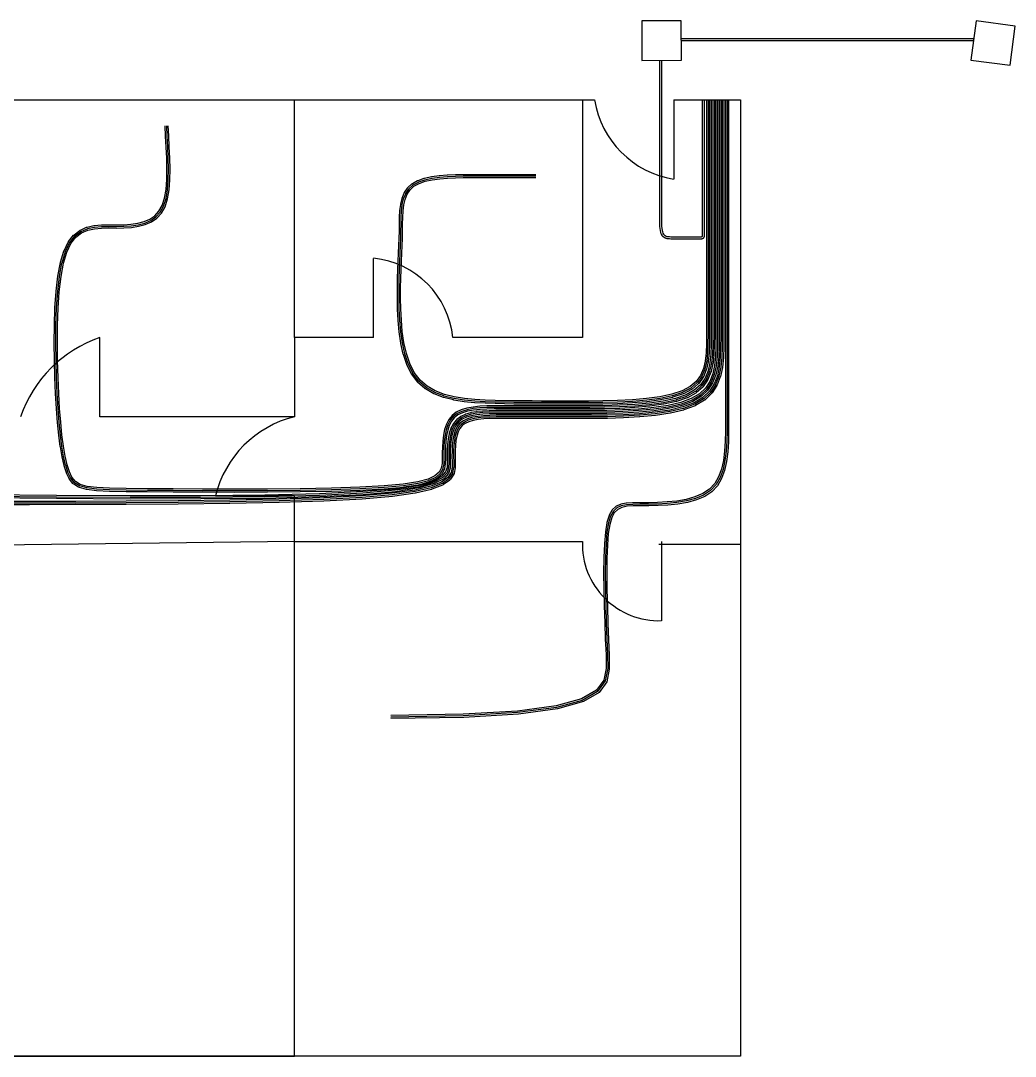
# Model space of a CAD drawing. Header units: millimetres. Extents: x 75 to 2709, y 49 to 1209.
# Drawn here: x 2583.3 to 2709, y 1078.2 to 1208.9 of the extents above; entities that cross this region are included whole.
import ezdxf

# ---------------------------------------------------------------- set-up
doc = ezdxf.new("R2010")
doc.units = ezdxf.units.MM
for name, color, linetype in [('Arquetas', 170, 'Continuous'), ('Canalización Interior', 30, 'Continuous'), ('Canalización Secundaria', 90, 'Continuous'), ('Urbanización', 250, 'Continuous')]:
    doc.layers.add(name, color=color, linetype=linetype)

msp = doc.modelspace()

# ---------------------------------------------------------------- linework, layer by layer
at = {"layer": 'Arquetas'}
for points in [[(2661.76, 1203.93), (2666.76, 1203.94), (2666.75, 1208.94), (2661.75, 1208.93)], [(2703.35, 1203.96), (2708.3, 1203.31), (2708.95, 1208.26), (2704, 1208.92)]]:
    msp.add_lwpolyline(points, close=True, dxfattribs=at)
at = {"layer": 'Canalización Interior'}
for points in [[(2671.53, 1198.93), (2671.53, 1191.43), (2671.53, 1185.42), (2671.53, 1180.69), (2671.53, 1177.05), (2671.53, 1174.27), (2671.53, 1172.15), (2671.53, 1170.5), (2671.53, 1169.1), (2671.52, 1167.78), (2671.48, 1166.51), (2671.35, 1165.32), (2671.11, 1164.21), (2670.71, 1163.2), (2670.12, 1162.3), (2669.29, 1161.51), (2668.19, 1160.86), (2666.8, 1160.35), (2665.15, 1159.96), (2663.32, 1159.69), (2661.37, 1159.5), (2659.35, 1159.39), (2657.35, 1159.33), (2655.41, 1159.31), (2653.6, 1159.31), (2651.98, 1159.31), (2650.53, 1159.31), (2649.22, 1159.31), (2648.05, 1159.31), (2646.98, 1159.31), (2646, 1159.31), (2645.08, 1159.31), (2644.19, 1159.31), (2643.33, 1159.31), (2642.49, 1159.29), (2641.69, 1159.25), (2640.94, 1159.18), (2640.25, 1159.05), (2639.62, 1158.87), (2639.08, 1158.61), (2638.63, 1158.27), (2638.27, 1157.83), (2638, 1157.31), (2637.81, 1156.72), (2637.69, 1156.07), (2637.61, 1155.38), (2637.57, 1154.66), (2637.57, 1153.92), (2637.57, 1153.19), (2637.55, 1152.46), (2637.33, 1151.77), (2636.73, 1151.1), (2635.54, 1150.49), (2633.58, 1149.94), (2630.64, 1149.47), (2626.54, 1149.09), (2621.07, 1148.8), (2614.13, 1148.63), (2606.03, 1148.55), (2597.12, 1148.54), (2587.8, 1148.59), (2578.44, 1148.68)], [(2671.73, 1198.93), (2671.73, 1191.43), (2671.73, 1185.42), (2671.73, 1180.69), (2671.73, 1177.04), (2671.73, 1174.26), (2671.73, 1172.14), (2671.73, 1170.48), (2671.73, 1169.06), (2671.72, 1167.73), (2671.67, 1166.45), (2671.55, 1165.24), (2671.31, 1164.11), (2670.9, 1163.08), (2670.31, 1162.16), (2669.47, 1161.36), (2668.36, 1160.69), (2666.95, 1160.17), (2665.29, 1159.78), (2663.44, 1159.5), (2661.47, 1159.31), (2659.44, 1159.19), (2657.41, 1159.13), (2655.46, 1159.11), (2653.64, 1159.11), (2652, 1159.11), (2650.54, 1159.11), (2649.23, 1159.11), (2648.06, 1159.11), (2646.99, 1159.11), (2646.01, 1159.11), (2645.1, 1159.11), (2644.22, 1159.11), (2643.38, 1159.11), (2642.55, 1159.09), (2641.77, 1159.06), (2641.04, 1158.98), (2640.37, 1158.86), (2639.76, 1158.68), (2639.23, 1158.43), (2638.79, 1158.1), (2638.45, 1157.68), (2638.19, 1157.17), (2638.01, 1156.6), (2637.88, 1155.98), (2637.82, 1155.32), (2637.79, 1154.63), (2637.78, 1153.93), (2637.8, 1153.23), (2637.8, 1152.55), (2637.66, 1151.89), (2637.26, 1151.26), (2636.45, 1150.68), (2635.1, 1150.15), (2633.07, 1149.67), (2630.22, 1149.27), (2626.41, 1148.94), (2621.58, 1148.69), (2615.92, 1148.51), (2609.7, 1148.39), (2603.17, 1148.31), (2596.61, 1148.27), (2590.27, 1148.24), (2584.41, 1148.23), (2579.31, 1148.21)], [(2670.53, 1198.93), (2670.53, 1191.43), (2670.53, 1185.42), (2670.53, 1180.7), (2670.53, 1177.07), (2670.53, 1174.31), (2670.53, 1172.22), (2670.53, 1170.61), (2670.53, 1169.26), (2670.52, 1168.01), (2670.48, 1166.83), (2670.36, 1165.73), (2670.13, 1164.71), (2669.75, 1163.79), (2669.19, 1162.98), (2668.4, 1162.27), (2667.36, 1161.69), (2666.03, 1161.24), (2664.47, 1160.89), (2662.73, 1160.65), (2660.87, 1160.48), (2658.95, 1160.38), (2657.03, 1160.33), (2655.17, 1160.31), (2653.44, 1160.31), (2651.87, 1160.31), (2650.45, 1160.31), (2649.17, 1160.31), (2648.01, 1160.31), (2646.93, 1160.31), (2645.93, 1160.31), (2644.96, 1160.31), (2644.02, 1160.31), (2643.09, 1160.31), (2642.17, 1160.29), (2641.28, 1160.25), (2640.44, 1160.16), (2639.65, 1160.01), (2638.94, 1159.8), (2638.32, 1159.5), (2637.79, 1159.1), (2637.38, 1158.59), (2637.07, 1158), (2636.85, 1157.33), (2636.7, 1156.61), (2636.61, 1155.86), (2636.57, 1155.11), (2636.55, 1154.38), (2636.55, 1153.68), (2636.53, 1153.04), (2636.43, 1152.45), (2636.16, 1151.92), (2635.63, 1151.46), (2634.76, 1151.05), (2633.45, 1150.7), (2631.63, 1150.41), (2629.21, 1150.19), (2626.14, 1150.02), (2622.55, 1149.9), (2618.6, 1149.83), (2614.46, 1149.79), (2610.3, 1149.78), (2606.27, 1149.79), (2602.54, 1149.81), (2599.29, 1149.83), (2596.62, 1149.86), (2594.52, 1149.9), (2592.9, 1149.98), (2591.69, 1150.14), (2590.82, 1150.39), (2590.2, 1150.77), (2589.76, 1151.29), (2589.44, 1151.99), (2589.16, 1152.87), (2588.91, 1153.95), (2588.69, 1155.21), (2588.5, 1156.64), (2588.34, 1158.23), (2588.21, 1159.98), (2588.1, 1161.87), (2588.01, 1163.9), (2587.95, 1166.04), (2587.93, 1168.25), (2587.94, 1170.48), (2588.02, 1172.65), (2588.16, 1174.72), (2588.39, 1176.63), (2588.7, 1178.32), (2589.12, 1179.72), (2589.64, 1180.8), (2590.27, 1181.6), (2590.99, 1182.14), (2591.77, 1182.49), (2592.62, 1182.67), (2593.51, 1182.75), (2594.44, 1182.77), (2595.38, 1182.76), (2596.33, 1182.78), (2597.27, 1182.84), (2598.17, 1182.98), (2599.02, 1183.2), (2599.8, 1183.54), (2600.5, 1184.01), (2601.08, 1184.63), (2601.54, 1185.44), (2601.85, 1186.43), (2602.05, 1187.58), (2602.14, 1188.85), (2602.16, 1190.2), (2602.13, 1191.6), (2602.06, 1193), (2601.99, 1194.38), (2601.94, 1195.68)], [(2672.53, 1198.93), (2672.53, 1191.43), (2672.53, 1185.42), (2672.53, 1180.69), (2672.53, 1177.03), (2672.53, 1174.24), (2672.53, 1172.1), (2672.53, 1170.41), (2672.53, 1168.96), (2672.53, 1167.58), (2672.53, 1166.23), (2672.53, 1164.9), (2672.53, 1163.59), (2672.53, 1162.29), (2672.53, 1161), (2672.53, 1159.71), (2672.53, 1158.41), (2672.53, 1157.12), (2672.5, 1155.83), (2672.42, 1154.58), (2672.27, 1153.39), (2672.03, 1152.27), (2671.66, 1151.26), (2671.14, 1150.37), (2670.45, 1149.63), (2669.57, 1149.05), (2668.55, 1148.61), (2667.41, 1148.3), (2666.2, 1148.09), (2664.97, 1147.97), (2663.75, 1147.91), (2662.59, 1147.88), (2661.53, 1147.88), (2660.61, 1147.87), (2659.82, 1147.82), (2659.16, 1147.69), (2658.61, 1147.43), (2658.17, 1147.01), (2657.82, 1146.39), (2657.55, 1145.52), (2657.36, 1144.36), (2657.24, 1142.89), (2657.17, 1141.16), (2657.14, 1139.23), (2657.16, 1137.17), (2657.21, 1135.04), (2657.28, 1132.91), (2657.35, 1130.84), (2657.44, 1128.9), (2657.46, 1127.14), (2657.15, 1125.59), (2656.18, 1124.24), (2654.23, 1123.11), (2650.97, 1122.22), (2646.07, 1121.57), (2639.2, 1121.16), (2630.05, 1121.02)], [(2672.73, 1198.93), (2672.73, 1191.43), (2672.73, 1185.42), (2672.73, 1180.69), (2672.73, 1177.03), (2672.73, 1174.24), (2672.73, 1172.1), (2672.73, 1170.41), (2672.73, 1168.96), (2672.73, 1167.58), (2672.73, 1166.23), (2672.73, 1164.9), (2672.73, 1163.59), (2672.73, 1162.28), (2672.73, 1160.99), (2672.73, 1159.69), (2672.73, 1158.38), (2672.73, 1157.07), (2672.7, 1155.77), (2672.62, 1154.5), (2672.47, 1153.29), (2672.22, 1152.16), (2671.84, 1151.13), (2671.32, 1150.22), (2670.62, 1149.46), (2669.73, 1148.87), (2668.68, 1148.42), (2667.53, 1148.11), (2666.3, 1147.9), (2665.06, 1147.77), (2663.83, 1147.71), (2662.66, 1147.68), (2661.6, 1147.68), (2660.68, 1147.67), (2659.9, 1147.63), (2659.25, 1147.49), (2658.72, 1147.24), (2658.29, 1146.82), (2657.96, 1146.2), (2657.71, 1145.34), (2657.53, 1144.19), (2657.42, 1142.74), (2657.36, 1141.03), (2657.34, 1139.12), (2657.36, 1137.07), (2657.41, 1134.96), (2657.48, 1132.83), (2657.56, 1130.77), (2657.64, 1128.82), (2657.66, 1127.06), (2657.35, 1125.48), (2656.38, 1124.12), (2654.41, 1122.97), (2651.13, 1122.05), (2646.19, 1121.38), (2639.27, 1120.97), (2630.05, 1120.82)], [(2669.93, 1198.93), (2669.93, 1191.43), (2669.93, 1185.43), (2669.93, 1180.71), (2669.93, 1177.08), (2669.93, 1174.33), (2669.93, 1172.27), (2669.93, 1170.68), (2669.93, 1169.36), (2669.92, 1168.15), (2669.88, 1167.02), (2669.77, 1165.97), (2669.54, 1165.01), (2669.18, 1164.15), (2668.63, 1163.39), (2667.87, 1162.73), (2666.86, 1162.19), (2665.57, 1161.77), (2664.06, 1161.45), (2662.37, 1161.22), (2660.57, 1161.07), (2658.7, 1160.98), (2656.84, 1160.93), (2655.03, 1160.91), (2653.34, 1160.91), (2651.8, 1160.91), (2650.4, 1160.91), (2649.11, 1160.91), (2647.9, 1160.92), (2646.74, 1160.93), (2645.59, 1160.94), (2644.44, 1160.96), (2643.24, 1160.99), (2641.98, 1161.03), (2640.68, 1161.1), (2639.36, 1161.23), (2638.07, 1161.43), (2636.83, 1161.75), (2635.67, 1162.19), (2634.63, 1162.79), (2633.74, 1163.56), (2633.01, 1164.53), (2632.45, 1165.67), (2632.02, 1166.93), (2631.71, 1168.29), (2631.5, 1169.7), (2631.38, 1171.14), (2631.31, 1172.55), (2631.29, 1173.91), (2631.29, 1175.19), (2631.31, 1176.38), (2631.35, 1177.51), (2631.39, 1178.57), (2631.43, 1179.57), (2631.47, 1180.53), (2631.51, 1181.46), (2631.53, 1182.36), (2631.54, 1183.24), (2631.56, 1184.09), (2631.6, 1184.91), (2631.7, 1185.67), (2631.86, 1186.38), (2632.11, 1187.02), (2632.48, 1187.57), (2632.98, 1188.03), (2633.63, 1188.4), (2634.41, 1188.67), (2635.29, 1188.86), (2636.24, 1188.99), (2637.23, 1189.07), (2638.23, 1189.11), (2639.21, 1189.13), (2640.16, 1189.13), (2641.03, 1189.13), (2641.88, 1189.13), (2642.73, 1189.13), (2643.62, 1189.13), (2644.59, 1189.13), (2645.68, 1189.13), (2646.94, 1189.13), (2648.39, 1189.13)]]:
    msp.add_lwpolyline(points, dxfattribs=at)
for points in [[(2671.33, 1198.93), (2671.33, 1191.43), (2671.33, 1185.42), (2671.33, 1180.69), (2671.33, 1177.05), (2671.33, 1174.27), (2671.33, 1172.15), (2671.33, 1170.5), (2671.33, 1169.1), (2671.32, 1167.78), (2671.28, 1166.53), (2671.15, 1165.35), (2670.92, 1164.27), (2670.53, 1163.29), (2669.97, 1162.42), (2669.17, 1161.67), (2668.11, 1161.04), (2666.74, 1160.54), (2665.11, 1160.16), (2663.3, 1159.89), (2661.35, 1159.7), (2659.35, 1159.59), (2657.34, 1159.53), (2655.41, 1159.51), (2653.6, 1159.51), (2651.98, 1159.51), (2650.53, 1159.51), (2649.22, 1159.51), (2648.05, 1159.51), (2646.98, 1159.51), (2646, 1159.51), (2645.08, 1159.51), (2644.19, 1159.51, 0.000589), (2644.19, 1159.51), (2643.33, 1159.51, 0.003667), (2643.32, 1159.51), (2642.49, 1159.49, 0.007827), (2642.48, 1159.49), (2641.68, 1159.45, 0.012886), (2641.67, 1159.45), (2640.92, 1159.38, 0.019357), (2640.91, 1159.38), (2640.21, 1159.25, 0.027849), (2640.19, 1159.25), (2639.57, 1159.06, 0.038774), (2639.54, 1159.05), (2638.99, 1158.79, 0.051389), (2638.96, 1158.77), (2638.51, 1158.43, 0.059681), (2638.47, 1158.39), (2638.12, 1157.96, 0.052429), (2638.09, 1157.92), (2637.83, 1157.4, 0.040433), (2637.81, 1157.37), (2637.62, 1156.78, 0.029726), (2637.62, 1156.76), (2637.49, 1156.11, 0.021237), (2637.49, 1156.09), (2637.41, 1155.4, 0.014665), (2637.41, 1155.39), (2637.38, 1154.67, 0.009425), (2637.37, 1154.66), (2637.37, 1153.93, 0.004968), (2637.37, 1153.92), (2637.37, 1153.19), (2637.35, 1152.5), (2637.16, 1151.87), (2636.61, 1151.27), (2635.47, 1150.68), (2633.54, 1150.06), (2630.62, 1149.67), (2626.52, 1149.29), (2621.06, 1149), (2614.13, 1148.83), (2606.02, 1148.75), (2597.12, 1148.74), (2587.8, 1148.79), (2578.45, 1148.88)], [(2671.13, 1198.93), (2671.13, 1191.43), (2671.13, 1185.42), (2671.13, 1180.69), (2671.13, 1177.05), (2671.13, 1174.27), (2671.13, 1172.15), (2671.13, 1170.5), (2671.13, 1169.1), (2671.12, 1167.78), (2671.08, 1166.54), (2670.96, 1165.39), (2670.73, 1164.33), (2670.36, 1163.39), (2669.81, 1162.55), (2669.05, 1161.83), (2668.02, 1161.22), (2666.68, 1160.73), (2665.08, 1160.36), (2663.27, 1160.08), (2661.34, 1159.9), (2659.34, 1159.79), (2657.34, 1159.73), (2655.41, 1159.71), (2653.6, 1159.71), (2651.98, 1159.71), (2650.53, 1159.71), (2649.22, 1159.71), (2648.05, 1159.71), (2646.98, 1159.71), (2646, 1159.71), (2645.08, 1159.71), (2644.19, 1159.71, 0.000589), (2644.19, 1159.71), (2643.33, 1159.71, 0.003667), (2643.32, 1159.71), (2642.48, 1159.69, 0.007827), (2642.47, 1159.69), (2641.67, 1159.65, 0.012886), (2641.65, 1159.65), (2640.9, 1159.58, 0.019357), (2640.87, 1159.57), (2640.18, 1159.45, 0.027849), (2640.13, 1159.44), (2639.51, 1159.25, 0.038774), (2639.45, 1159.23), (2638.91, 1158.97, 0.051389), (2638.84, 1158.93), (2638.38, 1158.59, 0.059681), (2638.32, 1158.52), (2637.96, 1158.08, 0.052429), (2637.91, 1158.01), (2637.65, 1157.49, 0.040433), (2637.62, 1157.43), (2637.43, 1156.84, 0.029726), (2637.42, 1156.79), (2637.29, 1156.15, 0.021237), (2637.29, 1156.11), (2637.21, 1155.42, 0.014665), (2637.21, 1155.4), (2637.18, 1154.68, 0.009425), (2637.17, 1154.66), (2637.17, 1153.93, 0.004968), (2637.17, 1153.92), (2637.17, 1153.19), (2637.15, 1152.53), (2636.98, 1151.97), (2636.48, 1151.43), (2635.4, 1150.77), (2633.51, 1150.22), (2630.59, 1149.78), (2626.51, 1149.49), (2621.05, 1149.2), (2614.13, 1149.03), (2606.02, 1148.95), (2597.12, 1148.94), (2587.8, 1148.99), (2578.45, 1149.08)], [(2671.93, 1198.93), (2671.93, 1191.43), (2671.93, 1185.42), (2671.93, 1180.69), (2671.93, 1177.04), (2671.93, 1174.26), (2671.93, 1172.14), (2671.93, 1170.48), (2671.93, 1169.06, -0.001232), (2671.93, 1169.06), (2671.92, 1167.73, -0.007768), (2671.92, 1167.72), (2671.87, 1166.44, -0.016745), (2671.87, 1166.43), (2671.75, 1165.22, -0.02743), (2671.75, 1165.2), (2671.5, 1164.07, -0.039592), (2671.49, 1164.04), (2671.09, 1163.01, -0.051159), (2671.07, 1162.97), (2670.47, 1162.05, -0.057833), (2670.44, 1162.01), (2669.61, 1161.21, -0.056249), (2669.57, 1161.19), (2668.46, 1160.52, -0.046197), (2668.43, 1160.5), (2667.02, 1159.98, -0.030712), (2666.99, 1159.98), (2665.33, 1159.58, -0.020262), (2665.32, 1159.58), (2663.47, 1159.3, -0.013917), (2663.46, 1159.3), (2661.49, 1159.11, -0.009771), (2661.48, 1159.11), (2659.45, 1158.99, -0.006821), (2659.44, 1158.99), (2657.42, 1158.93, -0.004485), (2657.41, 1158.93), (2655.46, 1158.91, -0.002344), (2655.46, 1158.91), (2653.64, 1158.91, -0.000425), (2653.64, 1158.91), (2652, 1158.91), (2650.54, 1158.91), (2649.23, 1158.91), (2648.06, 1158.91), (2646.99, 1158.91), (2646.01, 1158.91), (2645.1, 1158.91), (2644.22, 1158.91), (2643.38, 1158.91), (2642.56, 1158.89), (2641.79, 1158.86), (2641.07, 1158.78), (2640.41, 1158.67), (2639.83, 1158.5), (2639.34, 1158.26), (2638.93, 1157.96), (2638.62, 1157.57), (2638.38, 1157.1), (2638.2, 1156.55), (2638.08, 1155.95), (2638.01, 1155.3), (2637.99, 1154.62), (2637.98, 1153.93), (2638, 1153.23, -0.005782), (2638, 1153.23), (2638, 1152.55, -0.049646), (2637.99, 1152.51), (2637.86, 1151.85, -0.093402), (2637.83, 1151.78), (2637.43, 1151.16, -0.093693), (2637.38, 1151.1), (2636.57, 1150.52, -0.062342), (2636.53, 1150.5), (2635.17, 1149.96, -0.036546), (2635.14, 1149.95), (2633.11, 1149.48, -0.021829), (2633.09, 1149.48), (2630.24, 1149.07, -0.013741), (2630.23, 1149.07), (2626.43, 1148.74, -0.008748), (2626.42, 1148.74), (2621.59, 1148.49, -0.005041), (2621.59, 1148.49), (2615.93, 1148.31, -0.003066), (2615.93, 1148.31), (2609.7, 1148.19, -0.001971), (2609.7, 1148.19), (2603.17, 1148.11, -0.001263), (2603.17, 1148.11), (2596.61, 1148.07, -0.000726), (2596.61, 1148.07), (2590.27, 1148.04), (2584.41, 1148.03), (2579.31, 1148.01)], [(2672.13, 1198.93), (2672.13, 1191.43), (2672.13, 1185.42), (2672.13, 1180.69), (2672.13, 1177.04), (2672.13, 1174.26), (2672.13, 1172.14), (2672.13, 1170.48), (2672.13, 1169.06, -0.001232), (2672.13, 1169.06), (2672.12, 1167.73, -0.007768), (2672.12, 1167.71), (2672.07, 1166.44, -0.016745), (2672.07, 1166.41), (2671.95, 1165.2, -0.02743), (2671.94, 1165.16), (2671.7, 1164.03, -0.039592), (2671.68, 1163.97), (2671.28, 1162.94, -0.051159), (2671.24, 1162.86), (2670.64, 1161.94, -0.057833), (2670.58, 1161.87), (2669.75, 1161.07, -0.056249), (2669.68, 1161.01), (2668.56, 1160.35, -0.046197), (2668.5, 1160.32), (2667.09, 1159.79, -0.030712), (2667.04, 1159.78), (2665.38, 1159.39, -0.020262), (2665.35, 1159.38), (2663.5, 1159.1, -0.013917), (2663.48, 1159.1), (2661.5, 1158.91, -0.009771), (2661.49, 1158.91), (2659.46, 1158.79, -0.006821), (2659.45, 1158.79), (2657.42, 1158.73, -0.004485), (2657.42, 1158.73), (2655.46, 1158.71, -0.002344), (2655.46, 1158.71), (2653.64, 1158.71, -0.000425), (2653.64, 1158.71), (2652, 1158.71), (2650.54, 1158.71), (2649.23, 1158.71), (2648.06, 1158.71), (2646.99, 1158.71), (2646.01, 1158.71), (2645.1, 1158.71), (2644.23, 1158.71), (2643.38, 1158.71), (2642.57, 1158.69), (2641.8, 1158.66), (2641.1, 1158.59), (2640.46, 1158.47), (2639.9, 1158.31), (2639.44, 1158.09), (2639.07, 1157.81), (2638.78, 1157.46), (2638.56, 1157.02), (2638.39, 1156.5), (2638.28, 1155.92), (2638.21, 1155.29), (2638.19, 1154.62), (2638.18, 1153.93), (2638.2, 1153.24, -0.005782), (2638.2, 1153.23), (2638.2, 1152.55, -0.049646), (2638.19, 1152.47), (2638.06, 1151.81, -0.093402), (2638, 1151.67), (2637.6, 1151.05, -0.093693), (2637.5, 1150.94), (2636.69, 1150.36, -0.062342), (2636.6, 1150.31), (2635.25, 1149.78, -0.036546), (2635.19, 1149.76), (2633.16, 1149.29, -0.021829), (2633.12, 1149.28), (2630.27, 1148.87, -0.013741), (2630.25, 1148.87), (2626.45, 1148.54, -0.008748), (2626.43, 1148.54), (2621.6, 1148.29, -0.005041), (2621.59, 1148.29), (2615.94, 1148.11, -0.003066), (2615.93, 1148.11), (2609.71, 1147.99, -0.001971), (2609.7, 1147.99), (2603.18, 1147.91, -0.001263), (2603.18, 1147.91), (2596.61, 1147.87, -0.000726), (2596.61, 1147.87), (2590.27, 1147.84), (2584.41, 1147.83), (2579.31, 1147.81)], [(2670.93, 1198.93), (2670.93, 1191.43), (2670.93, 1185.42), (2670.93, 1180.7), (2670.93, 1177.07), (2670.93, 1174.31), (2670.93, 1172.22), (2670.93, 1170.61), (2670.93, 1169.26, -0.001237), (2670.93, 1169.26), (2670.92, 1168.01, -0.007929), (2670.92, 1168), (2670.88, 1166.82, -0.017396), (2670.88, 1166.79), (2670.76, 1165.69, -0.028886), (2670.75, 1165.64), (2670.52, 1164.63, -0.041925), (2670.5, 1164.56), (2670.12, 1163.64, -0.053735), (2670.08, 1163.57), (2669.52, 1162.75, -0.059244), (2669.46, 1162.68), (2668.67, 1161.98, -0.05557), (2668.6, 1161.92), (2667.55, 1161.34, -0.04415), (2667.49, 1161.31), (2666.16, 1160.86, -0.028887), (2666.12, 1160.85), (2664.55, 1160.5, -0.018936), (2664.52, 1160.5), (2662.78, 1160.25, -0.012963), (2662.76, 1160.25), (2660.9, 1160.08, -0.00908), (2660.89, 1160.08), (2658.97, 1159.98, -0.006323), (2658.96, 1159.98), (2657.04, 1159.93, -0.004145), (2657.03, 1159.93), (2655.18, 1159.91, -0.002157), (2655.17, 1159.91), (2653.44, 1159.91, -0.000389), (2653.44, 1159.91), (2651.87, 1159.91), (2650.45, 1159.91), (2649.17, 1159.91), (2648.01, 1159.91), (2646.93, 1159.91), (2645.93, 1159.91), (2644.96, 1159.91), (2644.03, 1159.91), (2643.1, 1159.91), (2642.19, 1159.89), (2641.32, 1159.85), (2640.5, 1159.76), (2639.75, 1159.62), (2639.09, 1159.43), (2638.53, 1159.16), (2638.07, 1158.81), (2637.72, 1158.37), (2637.44, 1157.84), (2637.24, 1157.22), (2637.1, 1156.55), (2637.01, 1155.83), (2636.97, 1155.1), (2636.95, 1154.37), (2636.95, 1153.68, -0.004693), (2636.95, 1153.67), (2636.93, 1153.03, -0.036894), (2636.93, 1152.97), (2636.83, 1152.38, -0.077067), (2636.79, 1152.27), (2636.52, 1151.74, -0.09306), (2636.43, 1151.62), (2635.9, 1151.16, -0.071586), (2635.8, 1151.09), (2634.93, 1150.73, 0.020021), (2634.83, 1150.66), (2633.56, 1150.31, -0.025965), (2633.51, 1150.31), (2631.69, 1150.02, -0.015798), (2631.67, 1150.01), (2629.25, 1149.79, -0.009712), (2629.23, 1149.79), (2626.16, 1149.62, -0.005625), (2626.16, 1149.62), (2622.56, 1149.5, -0.00351), (2622.56, 1149.5), (2618.61, 1149.43, -0.002359), (2618.61, 1149.43), (2614.47, 1149.39, -0.001647), (2614.46, 1149.39), (2610.3, 1149.38, -0.001152), (2610.3, 1149.38), (2606.27, 1149.39, -0.000755), (2606.27, 1149.39), (2602.54, 1149.41, -0.000361), (2602.54, 1149.41), (2599.28, 1149.43, -0.000333), (2599.28, 1149.43), (2596.62, 1149.46, -0.002851), (2596.62, 1149.46), (2594.51, 1149.5, -0.008404), (2594.5, 1149.5), (2592.88, 1149.58, -0.018922), (2592.85, 1149.59), (2591.64, 1149.74, -0.03807), (2591.58, 1149.76), (2590.71, 1150.01, -0.066167), (2590.61, 1150.05), (2589.99, 1150.43, -0.083112), (2589.89, 1150.51), (2589.46, 1151.03, -0.063916), (2589.4, 1151.12), (2589.08, 1151.82, -0.033152), (2589.06, 1151.86), (2588.78, 1152.75, -0.019806), (2588.77, 1152.78), (2588.52, 1153.86, -0.013785), (2588.51, 1153.88), (2588.3, 1155.14, -0.010073), (2588.29, 1155.16), (2588.11, 1156.59, -0.007645), (2588.1, 1156.6), (2587.94, 1158.19, -0.005977), (2587.94, 1158.2), (2587.81, 1159.95, -0.004785), (2587.81, 1159.96), (2587.7, 1161.85, -0.003904), (2587.7, 1161.85), (2587.61, 1163.88, -0.003454), (2587.61, 1163.88), (2587.55, 1166.03, -0.004054), (2587.55, 1166.04), (2587.53, 1168.25, -0.005116), (2587.53, 1168.26), (2587.54, 1170.48, -0.006567), (2587.54, 1170.49), (2587.62, 1172.67, -0.008654), (2587.62, 1172.68), (2587.76, 1174.75, -0.011825), (2587.77, 1174.77), (2587.99, 1176.68, -0.016965), (2587.99, 1176.7), (2588.31, 1178.39, -0.025984), (2588.32, 1178.43), (2588.73, 1179.83, -0.040921), (2588.76, 1179.89), (2589.29, 1180.98, -0.054413), (2589.33, 1181.05), (2589.96, 1181.84, -0.062293), (2590.03, 1181.91), (2590.74, 1182.46, -0.060148), (2590.83, 1182.51), (2591.61, 1182.85, -0.048364), (2591.69, 1182.88), (2592.53, 1183.06, -0.03291), (2592.58, 1183.07), (2593.48, 1183.15, -0.018184), (2593.51, 1183.15), (2594.43, 1183.17, -0.005133), (2594.44, 1183.17), (2595.38, 1183.16), (2596.31, 1183.18), (2597.22, 1183.24), (2598.09, 1183.37), (2598.89, 1183.58), (2599.61, 1183.89), (2600.23, 1184.31), (2600.76, 1184.87), (2601.17, 1185.6), (2601.46, 1186.52), (2601.65, 1187.63), (2601.74, 1188.87), (2601.76, 1190.2), (2601.73, 1191.59), (2601.66, 1192.99), (2601.59, 1194.36, -0.002495), (2601.59, 1194.36), (2601.54, 1195.66)], [(2670.73, 1198.93), (2670.73, 1191.43), (2670.73, 1185.42), (2670.73, 1180.7), (2670.73, 1177.07), (2670.73, 1174.31), (2670.73, 1172.22), (2670.73, 1170.61), (2670.73, 1169.26, -0.001237), (2670.73, 1169.26), (2670.72, 1168.01, -0.007929), (2670.72, 1168.01), (2670.68, 1166.82, -0.017396), (2670.68, 1166.81), (2670.56, 1165.71, -0.028886), (2670.56, 1165.69), (2670.33, 1164.67, -0.041925), (2670.32, 1164.64), (2669.94, 1163.72, -0.053735), (2669.92, 1163.68), (2669.36, 1162.86, -0.059244), (2669.32, 1162.83), (2668.54, 1162.13, -0.05557), (2668.5, 1162.1), (2667.46, 1161.52, -0.04415), (2667.42, 1161.5), (2666.1, 1161.05, -0.028887), (2666.08, 1161.04), (2664.51, 1160.7, -0.018936), (2664.5, 1160.69), (2662.75, 1160.45, -0.012963), (2662.74, 1160.45), (2660.88, 1160.28, -0.00908), (2660.88, 1160.28), (2658.96, 1160.18, -0.006323), (2658.95, 1160.18), (2657.04, 1160.13, -0.004145), (2657.03, 1160.13), (2655.18, 1160.11, -0.002157), (2655.17, 1160.11), (2653.44, 1160.11, -0.000389), (2653.44, 1160.11), (2651.87, 1160.11), (2650.45, 1160.11), (2649.17, 1160.11), (2648.01, 1160.11), (2646.93, 1160.11), (2645.93, 1160.11), (2644.96, 1160.11), (2644.02, 1160.11), (2643.09, 1160.11), (2642.18, 1160.09), (2641.3, 1160.05), (2640.47, 1159.96), (2639.7, 1159.82), (2639.01, 1159.61), (2638.42, 1159.33), (2637.93, 1158.96), (2637.55, 1158.48), (2637.26, 1157.92), (2637.05, 1157.28), (2636.9, 1156.58), (2636.81, 1155.85), (2636.77, 1155.11), (2636.75, 1154.38), (2636.75, 1153.68, -0.004693), (2636.75, 1153.67), (2636.73, 1153.03, -0.036894), (2636.73, 1153), (2636.63, 1152.42, -0.077067), (2636.61, 1152.36), (2636.34, 1151.83, -0.09306), (2636.29, 1151.77), (2635.76, 1151.31, -0.071586), (2635.72, 1151.28), (2634.84, 1150.87, -0.04394), (2634.81, 1150.86), (2633.5, 1150.51, -0.025965), (2633.48, 1150.5), (2631.66, 1150.22, -0.015798), (2631.65, 1150.21), (2629.23, 1149.99, -0.009712), (2629.22, 1149.99), (2626.15, 1149.82, -0.005625), (2626.15, 1149.82), (2622.56, 1149.7, -0.00351), (2622.56, 1149.7), (2618.61, 1149.63, -0.002359), (2618.61, 1149.63), (2614.47, 1149.59, -0.001647), (2614.46, 1149.59), (2610.3, 1149.58, -0.001152), (2610.3, 1149.58), (2606.27, 1149.59, -0.000755), (2606.27, 1149.59), (2602.54, 1149.61, -0.000361), (2602.54, 1149.61), (2599.29, 1149.63, -0.000333), (2599.29, 1149.63), (2596.62, 1149.66, -0.002851), (2596.62, 1149.66), (2594.52, 1149.7, -0.008404), (2594.51, 1149.7), (2592.89, 1149.78, -0.018922), (2592.88, 1149.78), (2591.67, 1149.94, -0.03807), (2591.64, 1149.95), (2590.76, 1150.2, -0.066167), (2590.71, 1150.22), (2590.09, 1150.6, -0.083112), (2590.04, 1150.64), (2589.61, 1151.16, -0.063916), (2589.58, 1151.21), (2589.26, 1151.9, -0.033152), (2589.25, 1151.93), (2588.97, 1152.81, -0.019806), (2588.96, 1152.83), (2588.71, 1153.91, -0.013785), (2588.71, 1153.92), (2588.49, 1155.18, -0.010073), (2588.49, 1155.18), (2588.3, 1156.61, -0.007645), (2588.3, 1156.62), (2588.14, 1158.21, -0.005977), (2588.14, 1158.22), (2588.01, 1159.96, -0.004785), (2588.01, 1159.97), (2587.9, 1161.86, -0.003904), (2587.9, 1161.86), (2587.81, 1163.89, -0.003454), (2587.81, 1163.89), (2587.75, 1166.03, -0.004054), (2587.75, 1166.04), (2587.73, 1168.25, -0.005116), (2587.73, 1168.26), (2587.74, 1170.48, -0.006567), (2587.74, 1170.48), (2587.82, 1172.66, -0.008654), (2587.82, 1172.67), (2587.96, 1174.74, -0.011825), (2587.97, 1174.75), (2588.19, 1176.65, -0.016965), (2588.19, 1176.67), (2588.5, 1178.35, -0.025984), (2588.51, 1178.37), (2588.93, 1179.78, -0.040921), (2588.94, 1179.81), (2589.46, 1180.89, -0.054413), (2589.49, 1180.93), (2590.11, 1181.72, -0.062293), (2590.15, 1181.76), (2590.86, 1182.3, -0.060148), (2590.91, 1182.33), (2591.69, 1182.67, -0.048364), (2591.73, 1182.68), (2592.58, 1182.87, -0.03291), (2592.6, 1182.87), (2593.49, 1182.95, -0.018184), (2593.51, 1182.95), (2594.43, 1182.97, -0.005133), (2594.44, 1182.97), (2595.38, 1182.96), (2596.32, 1182.98), (2597.25, 1183.04), (2598.13, 1183.17), (2598.96, 1183.39), (2599.71, 1183.71), (2600.37, 1184.16), (2600.92, 1184.75), (2601.35, 1185.52), (2601.66, 1186.47), (2601.85, 1187.6), (2601.94, 1188.86), (2601.96, 1190.2), (2601.93, 1191.59), (2601.86, 1193), (2601.79, 1194.37, -0.002495), (2601.79, 1194.37), (2601.74, 1195.67)], [(2672.33, 1198.93), (2672.33, 1191.43), (2672.33, 1185.42), (2672.33, 1180.69), (2672.33, 1177.03), (2672.33, 1174.24), (2672.33, 1172.1), (2672.33, 1170.41), (2672.33, 1168.96), (2672.33, 1167.58), (2672.33, 1166.23), (2672.33, 1164.9), (2672.33, 1163.59), (2672.33, 1162.29), (2672.33, 1161), (2672.33, 1159.71), (2672.33, 1158.41), (2672.33, 1157.12), (2672.3, 1155.84), (2672.22, 1154.6), (2672.08, 1153.42), (2671.83, 1152.33), (2671.47, 1151.35), (2670.98, 1150.49), (2670.32, 1149.78), (2669.48, 1149.22), (2668.48, 1148.8), (2667.36, 1148.49), (2666.17, 1148.29), (2664.95, 1148.17), (2663.74, 1148.11), (2662.59, 1148.08), (2661.53, 1148.08, 0.001419), (2661.53, 1148.08), (2660.61, 1148.07, 0.013762), (2660.6, 1148.07), (2659.81, 1148.02, 0.033631), (2659.78, 1148.02), (2659.12, 1147.89, 0.059959), (2659.07, 1147.87), (2658.53, 1147.62, 0.08045), (2658.47, 1147.58), (2658.03, 1147.16, 0.075904), (2657.99, 1147.11), (2657.64, 1146.49, 0.05366), (2657.62, 1146.45), (2657.36, 1145.57, 0.033119), (2657.35, 1145.55), (2657.16, 1144.39, 0.019449), (2657.16, 1144.37), (2657.04, 1142.91, 0.011297), (2657.04, 1142.9), (2656.97, 1141.17, 0.00715), (2656.97, 1141.16), (2656.94, 1139.23, 0.004847), (2656.94, 1139.23), (2656.96, 1137.17, 0.003413), (2656.96, 1137.17), (2657.01, 1135.04, 0.002427), (2657.01, 1135.04), (2657.08, 1132.91, 0.001674), (2657.08, 1132.9), (2657.15, 1130.84, 0.001018), (2657.15, 1130.84), (2657.24, 1128.9), (2657.26, 1127.16), (2656.96, 1125.67), (2656.05, 1124.39), (2654.16, 1123.3), (2650.93, 1122.42), (2646.05, 1121.77), (2639.2, 1121.36), (2630.05, 1121.22)], [(2670.33, 1198.93), (2670.33, 1191.43), (2670.33, 1185.43), (2670.33, 1180.71), (2670.33, 1177.08), (2670.33, 1174.33), (2670.33, 1172.27), (2670.33, 1170.68), (2670.33, 1169.36, -0.001239), (2670.33, 1169.36), (2670.32, 1168.15, -0.00802), (2670.32, 1168.14), (2670.28, 1167.01, -0.017773), (2670.28, 1166.98), (2670.16, 1165.93, -0.029745), (2670.16, 1165.88), (2669.93, 1164.92, -0.043311), (2669.91, 1164.86), (2669.55, 1163.99, -0.055233), (2669.5, 1163.92), (2668.96, 1163.15, -0.059983), (2668.89, 1163.08), (2668.13, 1162.43, -0.055083), (2668.06, 1162.38), (2667.05, 1161.84, -0.042945), (2666.98, 1161.81), (2665.7, 1161.39, -0.027855), (2665.66, 1161.38), (2664.14, 1161.06, -0.018198), (2664.11, 1161.05), (2662.42, 1160.83, -0.012436), (2662.4, 1160.82), (2660.6, 1160.67, -0.0087), (2660.59, 1160.67), (2658.72, 1160.58, -0.006051), (2658.71, 1160.58), (2656.85, 1160.53, -0.00396), (2656.84, 1160.53), (2655.04, 1160.51, -0.002056), (2655.03, 1160.51), (2653.34, 1160.51, -0.000396), (2653.34, 1160.51), (2651.8, 1160.51), (2650.4, 1160.51, -0.000387), (2650.4, 1160.51), (2649.11, 1160.51, -0.00063), (2649.11, 1160.51), (2647.9, 1160.52, -0.000873), (2647.9, 1160.52), (2646.73, 1160.53, -0.001077), (2646.73, 1160.53), (2645.59, 1160.54, -0.001205), (2645.59, 1160.54), (2644.43, 1160.56, -0.001238), (2644.43, 1160.56), (2643.23, 1160.59, -0.002008), (2643.23, 1160.59), (2641.97, 1160.63, -0.005897), (2641.96, 1160.63), (2640.65, 1160.7, -0.010585), (2640.64, 1160.7), (2639.32, 1160.83, -0.015781), (2639.3, 1160.83), (2638.01, 1161.04, -0.02199), (2637.97, 1161.05), (2636.73, 1161.36, -0.029627), (2636.69, 1161.37), (2635.53, 1161.82, -0.038756), (2635.47, 1161.84), (2634.43, 1162.44, -0.048458), (2634.37, 1162.49), (2633.47, 1163.26, -0.053513), (2633.42, 1163.32), (2632.69, 1164.29, -0.044929), (2632.65, 1164.35), (2632.09, 1165.49, -0.034272), (2632.07, 1165.54), (2631.64, 1166.8, -0.025759), (2631.63, 1166.84), (2631.32, 1168.2, -0.019307), (2631.32, 1168.23), (2631.11, 1169.65, -0.014405), (2631.11, 1169.67), (2630.98, 1171.1, -0.010537), (2630.98, 1171.12), (2630.91, 1172.53, -0.007258), (2630.91, 1172.54), (2630.89, 1173.9, -0.004626), (2630.89, 1173.91), (2630.89, 1175.19, -0.003738), (2630.89, 1175.2), (2630.91, 1176.39, -0.003128), (2630.91, 1176.4), (2630.95, 1177.52, -0.002312), (2630.95, 1177.52), (2630.99, 1178.58, -0.001279), (2630.99, 1178.58), (2631.03, 1179.59), (2631.07, 1180.55), (2631.11, 1181.47), (2631.13, 1182.37), (2631.14, 1183.25, -0.001628), (2631.14, 1183.25), (2631.16, 1184.1, -0.00845), (2631.16, 1184.12), (2631.2, 1184.93, -0.016545), (2631.21, 1184.96), (2631.3, 1185.72, -0.026532), (2631.31, 1185.76), (2631.47, 1186.47, -0.038599), (2631.49, 1186.53), (2631.74, 1187.17, -0.051343), (2631.78, 1187.24), (2632.15, 1187.79, -0.060542), (2632.21, 1187.87), (2632.71, 1188.33, -0.05875), (2632.79, 1188.38), (2633.44, 1188.74, -0.042975), (2633.5, 1188.77), (2634.28, 1189.05, -0.029464), (2634.32, 1189.06), (2635.2, 1189.25, -0.020441), (2635.23, 1189.26), (2636.18, 1189.39, -0.014296), (2636.21, 1189.39), (2637.19, 1189.47, -0.009859), (2637.21, 1189.47), (2638.21, 1189.51, -0.006362), (2638.22, 1189.51), (2639.21, 1189.53, -0.003241), (2639.21, 1189.53), (2640.15, 1189.53, -0.00057), (2640.16, 1189.53), (2641.03, 1189.53), (2641.88, 1189.53), (2642.73, 1189.53), (2643.62, 1189.53), (2644.59, 1189.53), (2645.68, 1189.53), (2646.94, 1189.53), (2648.39, 1189.53)], [(2670.13, 1198.93), (2670.13, 1191.43), (2670.13, 1185.43), (2670.13, 1180.71), (2670.13, 1177.08), (2670.13, 1174.33), (2670.13, 1172.27), (2670.13, 1170.68), (2670.13, 1169.36, -0.001239), (2670.13, 1169.36), (2670.12, 1168.15, -0.00802), (2670.12, 1168.15), (2670.08, 1167.01, -0.017773), (2670.08, 1167), (2669.96, 1165.95, -0.029745), (2669.96, 1165.93), (2669.74, 1164.97, -0.043311), (2669.73, 1164.94), (2669.36, 1164.07, -0.055233), (2669.34, 1164.03), (2668.8, 1163.27, -0.059983), (2668.76, 1163.24), (2668, 1162.58, -0.055083), (2667.97, 1162.56), (2666.95, 1162.02, -0.042945), (2666.92, 1162), (2665.64, 1161.58, -0.027855), (2665.62, 1161.57), (2664.1, 1161.25, -0.018198), (2664.09, 1161.25), (2662.4, 1161.02, -0.012436), (2662.39, 1161.02), (2660.58, 1160.87, -0.0087), (2660.58, 1160.87), (2658.71, 1160.78, -0.006051), (2658.71, 1160.78), (2656.84, 1160.73, -0.00396), (2656.84, 1160.73), (2655.03, 1160.71, -0.002056), (2655.03, 1160.71), (2653.34, 1160.71, -0.000396), (2653.34, 1160.71), (2651.8, 1160.71), (2650.4, 1160.71, -0.000387), (2650.4, 1160.71), (2649.11, 1160.71, -0.00063), (2649.11, 1160.71), (2647.9, 1160.72, -0.000873), (2647.9, 1160.72), (2646.74, 1160.73, -0.001077), (2646.73, 1160.73), (2645.59, 1160.74, -0.001205), (2645.59, 1160.74), (2644.43, 1160.76, -0.001238), (2644.43, 1160.76), (2643.24, 1160.79, -0.002008), (2643.23, 1160.79), (2641.97, 1160.83, -0.005897), (2641.97, 1160.83), (2640.66, 1160.9, -0.010585), (2640.66, 1160.9), (2639.34, 1161.03, -0.015781), (2639.33, 1161.03), (2638.04, 1161.24, -0.02199), (2638.02, 1161.24), (2636.78, 1161.55, -0.029627), (2636.76, 1161.56), (2635.6, 1162, -0.038756), (2635.57, 1162.02), (2634.53, 1162.61, -0.048458), (2634.5, 1162.64), (2633.61, 1163.41, -0.053513), (2633.58, 1163.44), (2632.85, 1164.41, -0.044929), (2632.83, 1164.44), (2632.27, 1165.58, -0.034272), (2632.26, 1165.6), (2631.83, 1166.87, -0.025759), (2631.82, 1166.89), (2631.52, 1168.25, -0.019307), (2631.51, 1168.26), (2631.31, 1169.67, -0.014405), (2631.3, 1169.69), (2631.18, 1171.12, -0.010537), (2631.18, 1171.13), (2631.11, 1172.54, -0.007258), (2631.11, 1172.55), (2631.09, 1173.91, -0.004626), (2631.09, 1173.91), (2631.09, 1175.19, -0.003738), (2631.09, 1175.19), (2631.11, 1176.39, -0.003128), (2631.11, 1176.39), (2631.15, 1177.51, -0.002312), (2631.15, 1177.51), (2631.19, 1178.57, -0.001279), (2631.19, 1178.58), (2631.23, 1179.58), (2631.27, 1180.54), (2631.31, 1181.47), (2631.33, 1182.36), (2631.34, 1183.24, -0.001628), (2631.34, 1183.24), (2631.36, 1184.1, -0.00845), (2631.36, 1184.1), (2631.4, 1184.92, -0.016545), (2631.41, 1184.93), (2631.5, 1185.7, -0.026532), (2631.5, 1185.72), (2631.66, 1186.43, -0.038599), (2631.67, 1186.46), (2631.93, 1187.09, -0.051343), (2631.95, 1187.13), (2632.31, 1187.68, -0.060542), (2632.34, 1187.72), (2632.85, 1188.18, -0.05875), (2632.89, 1188.21), (2633.54, 1188.57, -0.042975), (2633.57, 1188.58), (2634.35, 1188.86, -0.029464), (2634.37, 1188.86), (2635.25, 1189.06, -0.020441), (2635.26, 1189.06), (2636.21, 1189.19, -0.014296), (2636.22, 1189.19), (2637.21, 1189.27, -0.009859), (2637.22, 1189.27), (2638.22, 1189.31, -0.006362), (2638.23, 1189.31), (2639.21, 1189.33, -0.003241), (2639.21, 1189.33), (2640.15, 1189.33, -0.00057), (2640.16, 1189.33), (2641.03, 1189.33), (2641.88, 1189.33), (2642.73, 1189.33), (2643.62, 1189.33), (2644.59, 1189.33), (2645.68, 1189.33), (2646.94, 1189.33), (2648.39, 1189.33)]]:
    msp.add_lwpolyline(points, format="xyb", dxfattribs=at)
at = {"layer": 'Canalización Secundaria'}
for p, q in [((2666.76, 1206.69), (2703.67, 1206.69)), ((2666.76, 1206.44), (2703.67, 1206.44))]:
    msp.add_line(p, q, dxfattribs=at)
msp.add_lwpolyline([(2664.01, 1203.93), (2664.01, 1202.78), (2664.01, 1201.71), (2664.01, 1200.71), (2664.01, 1199.79), (2664.01, 1198.91), (2664.01, 1198.09), (2664.01, 1197.3), (2664.01, 1196.55), (2664.01, 1195.81), (2664.01, 1195.1), (2664.01, 1194.41), (2664.01, 1193.75), (2664.01, 1193.12), (2664.01, 1192.52), (2664.01, 1191.96), (2664.01, 1191.43), (2664.01, 1190.94), (2664.01, 1190.49), (2664.01, 1190.05), (2664.01, 1189.63), (2664.01, 1189.22), (2664.01, 1188.8), (2664.01, 1188.37), (2664.01, 1187.92), (2664.01, 1187.44), (2664.01, 1186.94), (2664.01, 1186.44), (2664.01, 1185.92), (2664.01, 1185.42), (2664.01, 1184.93), (2664.01, 1184.47), (2664.01, 1184.04, 0.000294), (2664.01, 1184.04), (2664.01, 1183.65, 0.002004), (2664.01, 1183.64), (2664.01, 1183.3, 0.004734), (2664.01, 1183.29), (2664.02, 1182.98, 0.008561), (2664.02, 1182.97), (2664.04, 1182.7, 0.013994), (2664.04, 1182.69), (2664.07, 1182.45, 0.021733), (2664.07, 1182.43), (2664.11, 1182.23, 0.032489), (2664.12, 1182.2), (2664.18, 1182.03, 0.046083), (2664.2, 1181.99), (2664.28, 1181.86, 0.057445), (2664.31, 1181.81), (2664.41, 1181.71, 0.055709), (2664.45, 1181.67), (2664.57, 1181.59, 0.046942), (2664.61, 1181.57), (2664.74, 1181.51, 0.036636), (2664.77, 1181.5), (2664.91, 1181.46, 0.027176), (2664.94, 1181.45), (2665.09, 1181.43, 0.019215), (2665.1, 1181.43), (2665.25, 1181.42, 0.012477), (2665.27, 1181.42), (2665.41, 1181.41, 0.00633), (2665.42, 1181.41), (2665.56, 1181.41, 0.001105), (2665.56, 1181.41), (2665.69, 1181.41), (2665.82, 1181.41), (2665.94, 1181.41), (2666.06, 1181.41), (2666.17, 1181.41), (2666.29, 1181.41), (2666.41, 1181.41), (2666.53, 1181.41), (2666.67, 1181.41), (2666.81, 1181.41), (2666.95, 1181.41), (2667.11, 1181.41), (2667.27, 1181.41), (2667.44, 1181.41), (2667.61, 1181.41), (2667.8, 1181.41), (2667.99, 1181.41), (2668.18, 1181.41), (2668.37, 1181.41), (2668.55, 1181.41), (2668.72, 1181.41), (2668.88, 1181.41), (2669.02, 1181.41), (2669.14, 1181.41, 0.000857), (2669.14, 1181.41), (2669.24, 1181.41, 0.007121), (2669.25, 1181.41), (2669.32, 1181.41, 0.022111), (2669.34, 1181.42), (2669.39, 1181.42, 0.054426), (2669.44, 1181.43), (2669.47, 1181.45, 0.106518), (2669.56, 1181.5), (2669.58, 1181.52, 0.116141), (2669.65, 1181.62), (2669.66, 1181.65, 0.062862), (2669.67, 1181.71), (2669.68, 1181.75, 0.021169), (2669.68, 1181.77), (2669.68, 1181.82, 0.002554), (2669.68, 1181.83), (2669.68, 1181.89), (2669.68, 1181.98), (2669.68, 1182.07), (2669.68, 1182.17), (2669.68, 1182.28), (2669.68, 1182.4), (2669.68, 1182.52), (2669.68, 1182.63), (2669.68, 1182.75), (2669.68, 1182.87), (2669.68, 1182.99), (2669.68, 1183.12), (2669.68, 1183.26), (2669.68, 1183.4), (2669.68, 1183.56), (2669.68, 1183.72), (2669.68, 1183.94), (2669.68, 1184.32), (2669.68, 1185.03), (2669.68, 1186.22), (2669.68, 1188.05), (2669.68, 1190.68), (2669.68, 1194.25), (2669.68, 1198.93)], format="xyb", dxfattribs=at)
msp.add_lwpolyline([(2664.26, 1203.93), (2664.26, 1202.78), (2664.26, 1201.71), (2664.26, 1200.71), (2664.26, 1199.79), (2664.26, 1198.91), (2664.26, 1198.09), (2664.26, 1197.3), (2664.26, 1196.55), (2664.26, 1195.81), (2664.26, 1195.1), (2664.26, 1194.41), (2664.26, 1193.75), (2664.26, 1193.12), (2664.26, 1192.52), (2664.26, 1191.96), (2664.26, 1191.43), (2664.26, 1190.94), (2664.26, 1190.49), (2664.26, 1190.05), (2664.26, 1189.63), (2664.26, 1189.22), (2664.26, 1188.8), (2664.26, 1188.37), (2664.26, 1187.92), (2664.26, 1187.44), (2664.26, 1186.94), (2664.26, 1186.44), (2664.26, 1185.92), (2664.26, 1185.42), (2664.26, 1184.93), (2664.26, 1184.47), (2664.26, 1184.04), (2664.26, 1183.65), (2664.26, 1183.3), (2664.27, 1182.99), (2664.29, 1182.72), (2664.32, 1182.48), (2664.36, 1182.28), (2664.42, 1182.12), (2664.49, 1181.98), (2664.59, 1181.88), (2664.71, 1181.8), (2664.84, 1181.74), (2664.98, 1181.7), (2665.12, 1181.68), (2665.27, 1181.67), (2665.42, 1181.66), (2665.56, 1181.66), (2665.69, 1181.66), (2665.82, 1181.66), (2665.94, 1181.66), (2666.06, 1181.66), (2666.17, 1181.66), (2666.29, 1181.66), (2666.41, 1181.66), (2666.53, 1181.66), (2666.67, 1181.66), (2666.81, 1181.66), (2666.95, 1181.66), (2667.11, 1181.66), (2667.27, 1181.66), (2667.44, 1181.66), (2667.61, 1181.66), (2667.8, 1181.66), (2667.99, 1181.66), (2668.18, 1181.66), (2668.37, 1181.66), (2668.55, 1181.66), (2668.72, 1181.66), (2668.88, 1181.66), (2669.02, 1181.66), (2669.14, 1181.66), (2669.24, 1181.66), (2669.31, 1181.66), (2669.36, 1181.67), (2669.39, 1181.68), (2669.41, 1181.7), (2669.42, 1181.73), (2669.43, 1181.77), (2669.43, 1181.83), (2669.43, 1181.89), (2669.43, 1181.98), (2669.43, 1182.07), (2669.43, 1182.17), (2669.43, 1182.28), (2669.43, 1182.4), (2669.43, 1182.52), (2669.43, 1182.63), (2669.43, 1182.75), (2669.43, 1182.87), (2669.43, 1182.99), (2669.43, 1183.12), (2669.43, 1183.26), (2669.43, 1183.4), (2669.43, 1183.56), (2669.43, 1183.72), (2669.43, 1183.94), (2669.43, 1184.32), (2669.43, 1185.03), (2669.43, 1186.22), (2669.43, 1188.05), (2669.43, 1190.68), (2669.43, 1194.25), (2669.43, 1198.93)], dxfattribs=at)
at = {"layer": 'Urbanización'}
for p, q in [((2550.63, 1198.93), (2654.25, 1198.93)), ((2617.88, 1168.93), (2617.88, 1198.93)), ((2654.25, 1198.93), (2654.25, 1168.93)), ((2654.25, 1198.93), (2655.79, 1198.93)), ((2665.79, 1198.93), (2674.25, 1198.93)), ((2665.79, 1198.93), (2665.79, 1188.93)), ((2674.25, 1198.93), (2674.25, 1078.18)), ((2627.88, 1168.93), (2627.88, 1178.93)), ((2593.29, 1158.93), (2593.29, 1168.93)), ((2627.88, 1168.93), (2617.88, 1168.93)), ((2617.88, 1168.93), (2617.88, 1158.93)), ((2627.88, 1168.93), (2627.88, 1168.93)), ((2654.25, 1168.93), (2637.88, 1168.93)), ((2607.88, 1158.93), (2593.29, 1158.93)), ((2617.88, 1158.93), (2607.88, 1158.93)), ((2617.88, 1158.93), (2617.88, 1158.93)), ((2617.88, 1148.93), (2607.88, 1148.93)), ((2617.88, 1078.18), (2617.88, 1148.93)), ((2617.88, 1143.18), (2567.89, 1142.59)), ((2617.88, 1143.18), (2654.25, 1143.18)), ((2663.91, 1142.84), (2674.25, 1142.84)), ((2664.25, 1143.18), (2664.25, 1133.18)), ((2674.25, 1078.18), (2549.49, 1078.18)), ((2549.49, 1078.18), (2617.88, 1078.18))]:
    msp.add_line(p, q, dxfattribs=at)
for centre, radius, start, end in [((2667.69, 1200.84), 12.05, 189.0802, 260.9198), ((2626.77, 1167.82), 11.17, 5.7212, 84.2788), ((2598.51, 1153.71), 16.1, 108.9439, 161.0561), ((2621.19, 1145.63), 13.71, 103.9576, 166.0424), ((2663.91, 1142.84), 9.66, 177.9654, 272.0346)]:
    msp.add_arc(centre, radius, start, end, dxfattribs=at)

doc.saveas('drawing.dxf')
